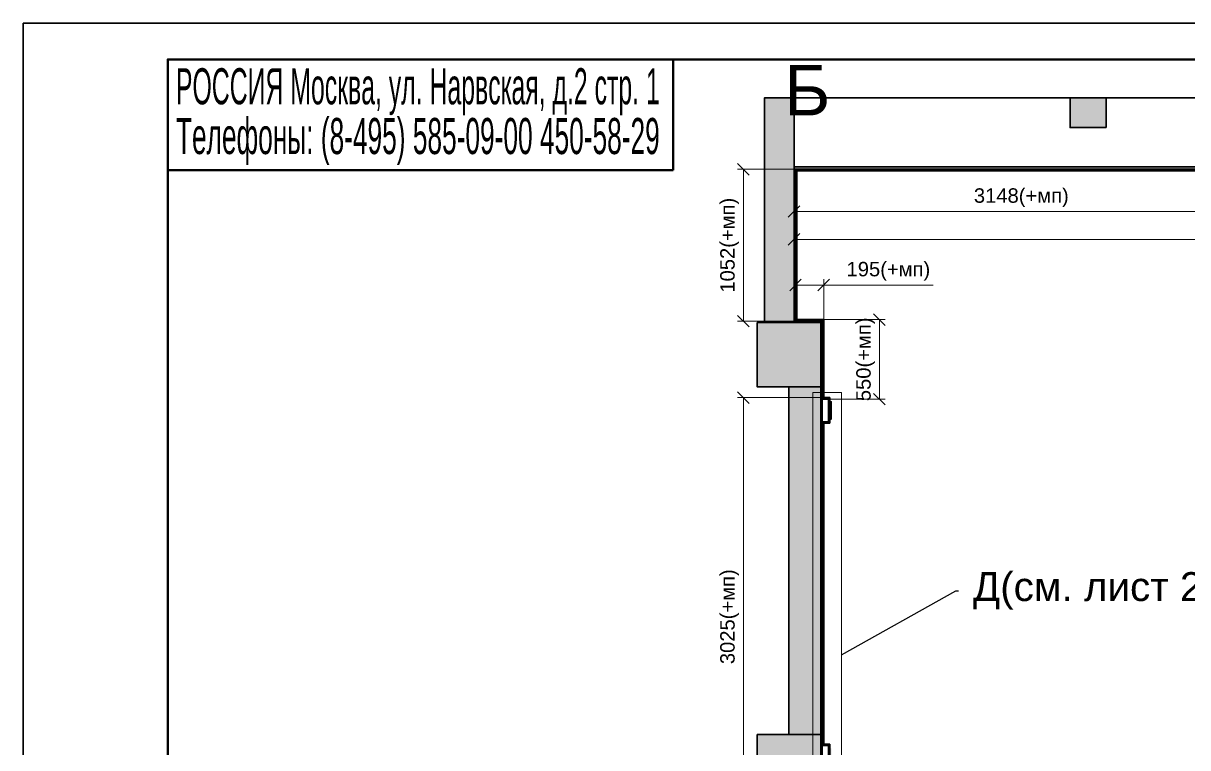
# Model space of a CAD drawing. Header units: millimetres. Extents: x 0 to 410, y 0 to 283.
# Drawn here: x 0 to 161.3, y 183 to 283.4 of the extents above; entities that cross this region are included whole.
import ezdxf
from ezdxf import colors
from ezdxf.entities.mleader import LeaderData, LeaderLine
from ezdxf.enums import TextEntityAlignment as Align
from ezdxf.math import Vec2, Vec3

# ---------------------------------------------------------------- set-up
doc = ezdxf.new("R2010")
doc.units = ezdxf.units.MM
doc.layers.get('DEFPOINTS').update_dxf_attribs({"color": 106, "lineweight": 5})
for name, color, linetype, lineweight in [('A-Sect', 73, 'Continuous', 25), ('pechatnaya_ramka', 2, 'Continuous', 30), ('Линии Размерные и Текст', 1, 'Continuous', 5), ('толстая', 7, 'Continuous', 30), ('ШТАМП', 7, 'Continuous', 30)]:
    doc.layers.add(name, color=color, linetype=linetype, lineweight=lineweight)
doc.styles.get("Standard").update_dxf_attribs({"font": 'arial.ttf'})
doc.dimstyles.get("Standard").update_dxf_attribs({"dimscale": 0, "dimtxt": 2.5, "dimasz": 2, "dimexe": 1, "dimexo": 0, "dimgap": 0.75, "dimtad": 1, "dimdsep": 46, "dimtxsty": 'Standard', "dimblk": 'OBLIQUE', "dimcen": 1.5, "dimclrd": 256, "dimclre": 256, "dimclrt": 7, "dimazin": 0, "dimtfac": 1, "dimtmove": 1, "dimatfit": 3, "dimfxl": 1, "dimtolj": 1, "dimtzin": 0, "dimlwd": 5, "dimlwe": 5, "dimarcsym": 0})
doc.dimstyles.new('STANDARD 50', dxfattribs={"dimscale": 0.8, "dimtxt": 2.5, "dimasz": 2, "dimexe": 1, "dimexo": 0, "dimgap": 0.75, "dimtad": 1, "dimdec": 0, "dimlfac": 50, "dimdsep": 46, "dimtxsty": 'Standard', "dimblk": 'OBLIQUE', "dimcen": 1.5, "dimclrd": 256, "dimclre": 256, "dimclrt": 7, "dimazin": 0, "dimtfac": 1, "dimtdec": 0, "dimtmove": 1, "dimatfit": 3, "dimfxl": 1, "dimtolj": 1, "dimtzin": 0, "dimlwd": 5, "dimlwe": 5, "dimarcsym": 0})

# ---------------------------------------------------------------- blocks, each defined once
blk = doc.blocks.new('*U505')
at = {"layer": 'Линии Размерные и Текст'}
h = blk.add_hatch(color=190, dxfattribs=at)
h.dxf.hatch_style = 1
h.paths.add_polyline_path([(2311.2, -265), (2311.2, -705), (2756.2, -705), (2756.2, -265)])
h.paths.add_polyline_path([(755.2, -450), (755.2, -655), (2311.2, -655), (2311.2, -450)])
h.paths.add_polyline_path([(755.2, 1711), (755.2, 1461), (960.2, 1461), (960.2, 1711)])
h.paths.add_polyline_path([(755.2, 3834), (755.2, 3589), (960.2, 3589), (960.2, 3834)])
h.paths.add_polyline_path([(755.2, 5966), (755.2, 5731), (960.2, 5731), (960.2, 5966)])
h = blk.add_hatch(color=190, dxfattribs=at)
h.dxf.hatch_style = 1
h.paths.add_polyline_path([(1233.2, 2697.7), (1233.2, -450), (1239.2, -450), (1239.2, -450), (1249.2, -450), (1249.2, 2697.7)])
h = blk.add_hatch(color=190, dxfattribs=at)
h.dxf.hatch_style = 1
h.paths.add_polyline_path([(1249.2, 2697.7), (1249.2, -440), (1249.2, -440), (1259.6, -429.6), (1259.6, 2697.7)])
h = blk.add_hatch(color=190, dxfattribs=at)
h.dxf.hatch_style = 1
h.paths.add_polyline_path([(2998.2, -211.4), (2998.2, -255), (3008.5, -244.6), (3008.5, -201)])
h.paths.add_polyline_path([(2830.5, -201), (2840.9, -211.4), (2998.2, -211.4), (3008.5, -201)])
h.paths.add_polyline_path([(2859.5, -192), (2859.5, -201), (2979.5, -201), (2979.5, -192)])
h.paths.add_polyline_path([(2830.5, -201), (2830.5, -244.6), (2840.9, -255), (2841, -255), (2841, -211.4)])
h = blk.add_hatch(color=190, dxfattribs=at)
h.dxf.hatch_style = 1
h.paths.add_polyline_path([(5408.5, -244.6), (5398.2, -255), (5855.8, -255), (5845.4, -244.6), (5845.4, -244.6)])
h.paths.add_polyline_path([(5398.2, -211.4), (5398.2, -255), (5408.5, -244.6), (5408.5, -201)])
h.paths.add_polyline_path([(5230.5, -201), (5240.9, -211.4), (5398.2, -211.4), (5408.5, -201)])
h.paths.add_polyline_path([(5259.5, -192), (5259.5, -201), (5379.5, -201), (5379.5, -192)])
h.paths.add_polyline_path([(5230.5, -201), (5230.5, -244.6), (5240.9, -255), (5241, -255), (5241, -211.4)])
h = blk.add_hatch(color=190, dxfattribs=at)
h.dxf.hatch_style = 1
h.paths.add_polyline_path([(2290.7, -244.6), (2301.1, -255), (2840.9, -255), (2830.6, -244.6)])
h.paths.add_polyline_path([(2290.7, -244.6), (2290.7, -429.6), (2301.1, -440), (2301.1, -255)])
h = blk.add_hatch(color=190, dxfattribs=at)
h.dxf.hatch_style = 1
h.paths.add_polyline_path([(2756.2, -265), (2756.2, -485), (5164.2, -485), (5164.2, -265)])
h = blk.add_hatch(color=190, dxfattribs=at)
h.dxf.hatch_style = 1
h.paths.add_polyline_path([(2756.2, -265), (2756.2, -485), (5164.2, -485), (5164.2, -265)])
h = blk.add_hatch(color=190, dxfattribs=at)
h.dxf.hatch_style = 1
h.paths.add_polyline_path([(3008.5, -244.6), (2998.2, -255), (5240.9, -255), (5230.5, -244.6)])
h = blk.add_hatch(color=190, dxfattribs=at)
h.dxf.hatch_style = 1
h.paths.add_polyline_path([(5164.2, -265), (5164.2, -705), (5599.2, -705), (5599.2, -265), (5398.1, -265)])
h = blk.add_hatch(color=190, dxfattribs=at)
h.dxf.hatch_style = 1
h.paths.add_polyline_path([(1259.6, -429.6), (1249.2, -440), (2301.1, -440), (2290.7, -429.6)])
at = {"layer": 'толстая'}
for p, q in [((755.2, -450), (755.2, 12141)), ((1233.2, -450), (1233.2, 12141)), ((1249.2, -450), (1249.2, 12141)), ((1259.6, 12120.6), (1259.6, -429.6)), ((3008.5, -201), (2830.5, -201)), ((2840.9, -211.4), (2998.2, -211.4)), ((2998.1, -225.6), (2998.1, -255)), ((3008.5, -201), (2998.2, -211.4)), ((5230.5, -244.6), (5230.5, -201)), ((5230.5, -201), (5408.5, -201)), ((5240.9, -211.4), (5398.2, -211.4)), ((2301.1, -255), (5861.9, -255)), ((2301.1, -255), (2301.1, -440)), ((2311.1, -265), (2851, -265)), ((2311.2, -265), (2311.1, -265)), ((2311.1, -265), (2311.1, -450)), ((2851, -265), (2311.2, -265)), ((2851, -265), (2851, -265)), ((5240.9, -255), (5230.5, -244.6)), ((2311.2, -450), (755.2, -450)), ((1239.2, -450), (1239.2, -450)), ((1259.6, -429.6), (1249.2, -440)), ((2301.1, -440), (1249.2, -440)), ((2311.1, -450), (2311.2, -450))]:
    blk.add_line(p, q, dxfattribs=at)
for points in [[(1233.2, 12141), (1233.2, -450), (755.2, -450), (755.2, 12141)], [(960.2, 1711), (960.2, 1461), (755.2, 1461), (755.2, 1711)], [(2850.9, -265), (2850.9, -265)], [(5251, -265), (5250.9, -265), (2988.2, -265), (2988.1, -265)]]:
    blk.add_lwpolyline(points, close=True, dxfattribs=at)
for points in [[(1233.2, -450), (1233.2, 12141)], [(1259.6, -429.6), (1259.6, 12120.6)], [(2840.9, -255), (2830.5, -244.6), (2830.5, -201)], [(2841, -211.4), (2830.5, -201)], [(2841, -255), (2841, -211.4)], [(2859.5, -192), (2859.5, -192)], [(2859.5, -201), (2859.5, -192), (2979.5, -192), (2979.5, -201)], [(2979.5, -192), (2979.5, -192)], [(2998.2, -255), (3008.5, -244.6), (3008.5, -201)], [(2998.2, -255), (2998.2, -211.4)], [(5241, -211.4), (5230.5, -201)], [(5241, -255), (5241, -211.4)], [(2840.9, -255), (2830.6, -244.6), (2290.7, -244.6), (2311.1, -265), (2851, -265)], [(2290.7, -429.6), (2290.7, -244.6)], [(2311.1, -450), (2311.1, -265)], [(2311.2, -265), (2311.2, -705), (2756.2, -705), (2756.2, -265), (5164.2, -265), (5398.1, -265)], [(2851, -265), (2850.9, -265)], [(2851, -265), (2850.9, -265)], [(2851, -265), (2851, -265)], [(2988.1, -265), (2988.2, -265)], [(2988.1, -265), (2988.1, -265)], [(2988.2, -265), (2988.2, -265)], [(5250.9, -265), (2988.2, -265)], [(2998.2, -255), (3008.5, -244.6), (5230.5, -244.6), (5240.9, -255)], [(2998.6, -254.5), (2998.6, -254.5)], [(3002.5, -250.6), (3002.5, -250.6)], [(3002.6, -250.5), (3002.6, -250.5)], [(5164.2, -265), (5164.2, -705), (5599.2, -705), (5599.2, -265)], [(5250.9, -265), (5250.9, -265)], [(5251, -265), (5251, -265)], [(755.2, -450), (755.2, -655), (2311.2, -655)], [(1249.2, -440), (1259.6, -429.6), (2290.7, -429.6), (2311.1, -450), (1239.2, -450), (1239.2, -450)], [(2756.2, -485), (5164.2, -485)]]:
    blk.add_lwpolyline(points, dxfattribs=at)
blk = doc.blocks.new('_OBLIQUE')
at = {"color": 0, "linetype": 'ByBlock'}
blk.add_line((-0.5, -0.5), (0.5, 0.5), dxfattribs=at)
blk = doc.blocks.new('*D600')
at = {"layer": 'DEFPOINTS', "color": 0, "transparency": 16777216}
for p in [(99.73, 231.5), (110.85, 231.5), (110.64, 171)]:
    blk.add_point(p, dxfattribs=at)
at = {"layer": 'Линии Размерные и Текст', "lineweight": 5, "transparency": 16777216}
for p, q in [((110.85, 231.5), (98.93, 231.5)), ((99.73, 171), (99.73, 231.5)), ((110.64, 171), (98.93, 171))]:
    blk.add_line(p, q, dxfattribs=at)
at = {"layer": 'Линии Размерные и Текст', "lineweight": 5, "transparency": 16777216, "xscale": 1.6, "yscale": 1.6, "zscale": 1.6}
for p, rotation in [((99.73, 231.5), 90), ((99.73, 171), 270)]:
    blk.add_blockref('_OBLIQUE', p, dxfattribs=dict(at, rotation=rotation))
at = {"layer": 'Линии Размерные и Текст', "color": 7, "transparency": 16777216, "insert": (97.82, 201.15), "char_height": 2, "attachment_point": 5, "rotation": 90}
blk.add_mtext('\\A1;3025(+мп)', dxfattribs=at)
blk = doc.blocks.new('*D601')
at = {"layer": 'DEFPOINTS', "color": 0, "transparency": 16777216}
for p in [(106.74, 263.65), (358.56, 263.65), (106.74, 253.42)]:
    blk.add_point(p, dxfattribs=at)
at = {"layer": 'Линии Размерные и Текст', "lineweight": 5, "transparency": 16777216}
for p, q in [((106.74, 263.65), (106.74, 252.62)), ((358.56, 263.65), (358.56, 252.62)), ((358.56, 253.42), (106.74, 253.42))]:
    blk.add_line(p, q, dxfattribs=at)
at = {"layer": 'Линии Размерные и Текст', "lineweight": 5, "transparency": 16777216, "xscale": 1.6, "yscale": 1.6, "zscale": 1.6, "rotation": 180}
blk.add_blockref('_OBLIQUE', (106.74, 253.42), dxfattribs=at)
at = {"layer": 'Линии Размерные и Текст', "lineweight": 5, "transparency": 16777216, "xscale": 1.6, "yscale": 1.6, "zscale": 1.6}
blk.add_blockref('_OBLIQUE', (358.56, 253.42), dxfattribs=at)
at = {"layer": 'Линии Размерные и Текст', "color": 7, "transparency": 16777216, "insert": (232.65, 255.33), "char_height": 2, "attachment_point": 5}
blk.add_mtext('\\A1;12591(+мп)', dxfattribs=at)
blk = doc.blocks.new('*D604')
at = {"layer": 'DEFPOINTS', "color": 0, "transparency": 16777216}
for p in [(106.74, 263.65), (169.7, 263.65), (169.7, 257.28)]:
    blk.add_point(p, dxfattribs=at)
at = {"layer": 'Линии Размерные и Текст', "lineweight": 5, "transparency": 16777216}
for p, q in [((106.74, 263.65), (106.74, 256.48)), ((169.7, 263.65), (169.7, 256.48)), ((106.74, 257.28), (169.7, 257.28))]:
    blk.add_line(p, q, dxfattribs=at)
at = {"layer": 'Линии Размерные и Текст', "lineweight": 5, "transparency": 16777216, "xscale": 1.6, "yscale": 1.6, "zscale": 1.6, "rotation": 180}
blk.add_blockref('_OBLIQUE', (106.74, 257.28), dxfattribs=at)
at = {"layer": 'Линии Размерные и Текст', "lineweight": 5, "transparency": 16777216, "xscale": 1.6, "yscale": 1.6, "zscale": 1.6}
blk.add_blockref('_OBLIQUE', (169.7, 257.28), dxfattribs=at)
at = {"layer": 'Линии Размерные и Текст', "color": 7, "transparency": 16777216, "insert": (138.22, 259.19), "char_height": 2, "attachment_point": 5}
blk.add_mtext('\\A1;3148(+мп)', dxfattribs=at)
blk = doc.blocks.new('_None')
blk = doc.blocks.new('*D586')
at = {"layer": 'DEFPOINTS', "color": 0, "transparency": 16777216}
for p in [(110.85, 242.3), (110.64, 231.29), (118.57, 231.29)]:
    blk.add_point(p, dxfattribs=at)
at = {"layer": 'Линии Размерные и Текст', "lineweight": 5, "transparency": 16777216}
for p, q in [((110.85, 242.3), (119.37, 242.3)), ((118.57, 242.3), (118.57, 231.29)), ((110.64, 231.29), (119.37, 231.29))]:
    blk.add_line(p, q, dxfattribs=at)
at = {"layer": 'Линии Размерные и Текст', "lineweight": 5, "transparency": 16777216, "xscale": 1.6, "yscale": 1.6, "zscale": 1.6}
for p, rotation in [((118.57, 242.3), 90), ((118.57, 231.29), 270)]:
    blk.add_blockref('_OBLIQUE', p, dxfattribs=dict(at, rotation=rotation))
at = {"layer": 'Линии Размерные и Текст', "color": 7, "transparency": 16777216, "insert": (116.66, 236.8), "char_height": 2, "attachment_point": 5, "rotation": 90}
blk.add_mtext('\\A1;550(+мп)', dxfattribs=at)
blk = doc.blocks.new('*D587')
at = {"layer": 'DEFPOINTS', "color": 0, "transparency": 16777216}
for p in [(106.95, 247.09), (106.95, 242.09), (110.85, 242.3)]:
    blk.add_point(p, dxfattribs=at)
at = {"layer": 'Линии Размерные и Текст', "lineweight": 5, "transparency": 16777216}
for p, q in [((106.95, 242.09), (106.95, 247.89)), ((110.85, 247.09), (106.95, 247.09)), ((110.85, 242.3), (110.85, 247.89)), ((126, 247.09), (110.85, 247.09))]:
    blk.add_line(p, q, dxfattribs=at)
at = {"layer": 'Линии Размерные и Текст', "lineweight": 5, "transparency": 16777216, "xscale": 1.6, "yscale": 1.6, "zscale": 1.6, "rotation": 180}
blk.add_blockref('_OBLIQUE', (106.95, 247.09), dxfattribs=at)
at = {"layer": 'Линии Размерные и Текст', "lineweight": 5, "transparency": 16777216, "xscale": 1.6, "yscale": 1.6, "zscale": 1.6}
blk.add_blockref('_OBLIQUE', (110.85, 247.09), dxfattribs=at)
at = {"layer": 'Линии Размерные и Текст', "color": 7, "transparency": 16777216, "insert": (119.81, 249), "char_height": 2, "attachment_point": 5}
blk.add_mtext('\\A1;195(+мп)', dxfattribs=at)
blk = doc.blocks.new('*D588')
at = {"layer": 'DEFPOINTS', "color": 0, "transparency": 16777216}
for p in [(106.94, 263.13), (99.73, 242.09), (106.94, 242.09)]:
    blk.add_point(p, dxfattribs=at)
at = {"layer": 'Линии Размерные и Текст', "lineweight": 5, "transparency": 16777216}
for p, q in [((106.94, 263.13), (98.93, 263.13)), ((99.73, 263.13), (99.73, 242.09)), ((106.94, 242.09), (98.93, 242.09))]:
    blk.add_line(p, q, dxfattribs=at)
at = {"layer": 'Линии Размерные и Текст', "lineweight": 5, "transparency": 16777216, "xscale": 1.6, "yscale": 1.6, "zscale": 1.6}
for p, rotation in [((99.73, 263.13), 90), ((99.73, 242.09), 270)]:
    blk.add_blockref('_OBLIQUE', p, dxfattribs=dict(at, rotation=rotation))
at = {"layer": 'Линии Размерные и Текст', "color": 7, "transparency": 16777216, "insert": (97.82, 252.61), "char_height": 2, "attachment_point": 5, "rotation": 90}
blk.add_mtext('\\A1;1052(+мп)', dxfattribs=at)

msp = doc.modelspace()

# ---------------------------------------------------------------- linework, layer by layer
at = {"layer": 'pechatnaya_ramka'}
msp.add_lwpolyline([(0, 283.3501), (409.9345, 283.3501), (409.9345, 0), (0, 0)], close=True, dxfattribs=at)
at = {"layer": 'Линии Размерные и Текст'}
msp.add_lwpolyline([(109.352, 232.1975), (113.325, 232.1975), (113.325, 169.2539), (109.352, 169.2539)], close=True, dxfattribs=at)
at = {"layer": 'ШТАМП', "lineweight": 40}
for p, q in [((90, 262.9989), (90, 278.3501)), ((20, 262.9989), (90, 262.9989))]:
    msp.add_line(p, q, dxfattribs=at)
at = {"layer": 'ШТАМП'}
msp.add_lwpolyline([(0, 0), (409.9345, 0), (409.9345, 283.3501), (0, 283.3501)], close=True, dxfattribs=at)
at = {"layer": 'ШТАМП', "lineweight": 40}
msp.add_lwpolyline([(20, 5), (404.9345, 5), (404.9345, 278.3501), (20, 278.3501)], close=True, dxfattribs=at)

# ---------------------------------------------------------------- block references
at = {"layer": 'A-Sect', "color": 73, "linetype": 'Continuous', "lineweight": 25, "xscale": 0.02, "yscale": 0.02, "zscale": 0.02, "rotation": 270}
msp.add_blockref('*U505', (115.7428, 288.1121), dxfattribs=at)

# ---------------------------------------------------------------- texts
at = {"layer": 'Линии Размерные и Текст'}
msp.add_text('Б', height=7, dxfattribs=at).set_placement((105.3691, 270.593))
at = {"layer": 'ШТАМП', "lineweight": -3}
for s, width, p, p2 in [('РОССИЯ Москва, ул. Нарвская, д.2 стр. 1', 0.492056, (21.1416, 272.1247), (88.1448, 272.1247)), ('Телефоны: (8-495) 585-09-00 450-58-29', 0.521055, (21.1416, 265.2345), (88.1448, 265.2345))]:
    msp.add_text(s, height=5, dxfattribs=dict(at, width=width)).set_placement(p, p2, align=Align.FIT)

# ---------------------------------------------------------------- dimensions: what is measured, and where the dimension line sits
at = {"layer": 'Линии Размерные и Текст'}
for base, p1, p2, angle, picture, middle in [((99.7288, 242.0897), (106.9436, 263.1272), (106.9436, 242.0897), 90, '*D588', (97.8177, 252.6084)), ((169.6978, 257.2756), (106.7428, 263.648), (169.6978, 263.648), 180, '*D604', (138.2203, 259.1866))]:
    dim = msp.add_linear_dim(base=base, p1=p1, p2=p2, angle=angle, text='<>(+мп)', dimstyle='STANDARD 50', override={"dimpost": ''}, dxfattribs=at)
    dim.commit()
    dim.dimension.update_dxf_attribs({"geometry": picture, "text_midpoint": middle})
dim = msp.add_linear_dim(base=(106.7428, 253.4226), p1=(358.5628, 263.648), p2=(106.7428, 263.648), text='<>(+мп)', dimstyle='STANDARD 50', override={"dimpost": ''}, dxfattribs=at)
dim.commit()
dim.dimension.update_dxf_attribs({"geometry": '*D601', "text_midpoint": (232.6528, 255.3337)})
dim = msp.add_linear_dim(base=(106.9473, 247.0915), p1=(110.8513, 242.2974), p2=(106.9473, 242.0934), text='<>(+мп)', dimstyle='STANDARD 50', override={"dimpost": ''}, dxfattribs=at)
dim.commit()
dim.dimension.update_dxf_attribs({"geometry": '*D587', "text_midpoint": (119.8077, 248.7187), "dimtype": 160})
for base, p1, p2, angle, dimstyle, override, picture, middle in [((118.5715, 231.2926), (110.8513, 242.2974), (110.6436, 231.2926), 90, 'STANDARD 50', {"dimpost": ''}, '*D586', (118.5715, 236.795)), ((99.7288, 231.5012), (110.6436, 170.9956), (110.8516, 231.5012), 270, 'Standard', {"dimscale": 0.8, "dimdec": 0, "dimlfac": 50, "dimpost": '<>', "dimtmove": 1}, '*D600', (99.7288, 201.1481))]:
    dim = msp.add_linear_dim(base=base, p1=p1, p2=p2, angle=angle, text='<>(+мп)', dimstyle=dimstyle, override=override, dxfattribs=at)
    dim.commit()
    dim.dimension.update_dxf_attribs({"geometry": picture, "text_midpoint": middle, "dimtype": 160})

# ---------------------------------------------------------------- leaders
ml = msp.add_multileader_mtext('Standard', dxfattribs=at)
ml.set_content('Д(см. лист 2)', color=256)
ml.set_leader_properties()
ml.set_arrow_properties(name='NONE')
ml.build(insert=Vec2(0, 0))
ml.multileader.update_dxf_attribs({"text_right_attachment_type": 6, "dogleg_length": 0.36})
ctx = ml.context
ctx.base_point, ctx.plane_origin = Vec3(129.5143, 204.7358), Vec3(140.1852, 185.4254)
ctx.right_attachment = 6
notes = []
notes.append((ctx, [(1, (1, 1, 0), (129.1543, 204.7358), (1, 0), 0.36, [(3, [(113.325, 195.882)], 0, [])])]))
ctx.mtext.insert, ctx.mtext.flow_direction = Vec3(131.5143, 207.3238), 5
for ctx, leaders in notes:
    for number, flags, end, landing, length, lines in leaders:
        leader = LeaderData()
        leader.index, (leader.has_last_leader_line, leader.has_dogleg_vector, leader.attachment_direction) = number, flags
        leader.last_leader_point, leader.dogleg_vector, leader.dogleg_length = Vec3(end), Vec3(landing), length
        for number, points, colour, breaks in lines:
            line = LeaderLine()
            line.index, line.vertices, line.color, line.breaks = number, Vec3.list(points), colors.encode_raw_color(colour), breaks
            leader.lines.append(line)
        ctx.leaders.append(leader)

doc.saveas('drawing.dxf')
